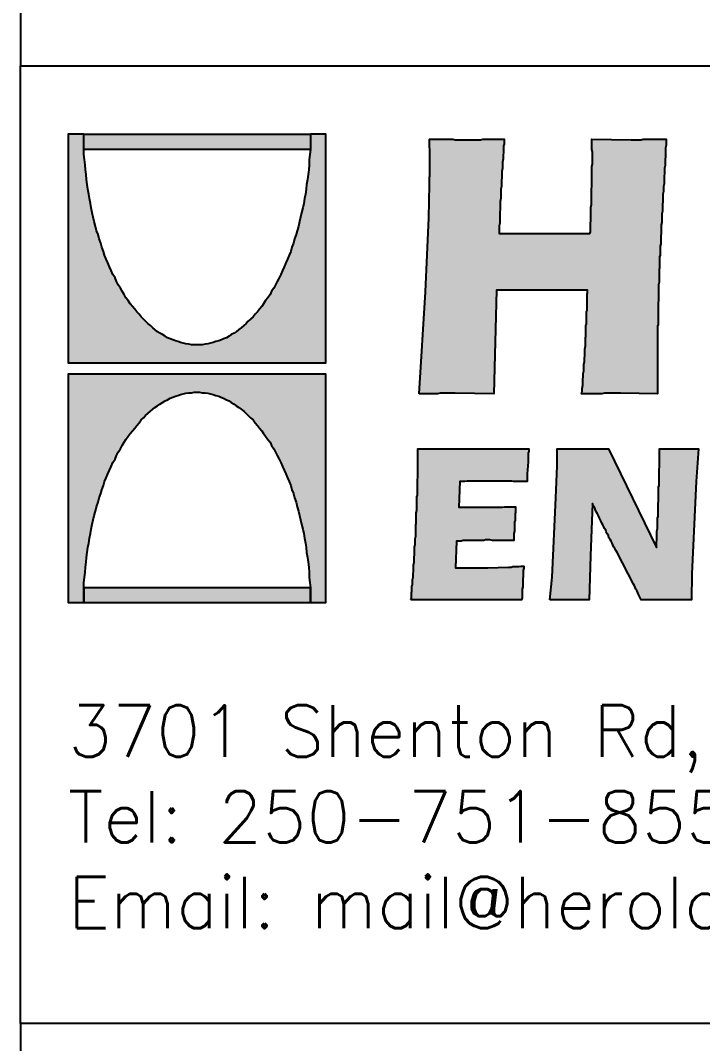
# Model space of a CAD drawing. Extents: x 0 to 22.8, y 0 to 17.
# Drawn here: x 19.625 to 20.272, y 2.922 to 3.893 of the extents above; entities that cross this region are included whole.
import ezdxf

# ---------------------------------------------------------------- set-up
doc = ezdxf.new("R2010")
doc.units = 0
doc.header["$LTSCALE"] = 10
doc.header["$MEASUREMENT"] = 0
doc.layers.add('BDR-18', color=1, linetype='Continuous')
doc.layers.add('BDR-25', color=4, linetype='Continuous')
doc.styles.add('HEL-Logo2', font='romans.shx')

# ---------------------------------------------------------------- blocks, each defined once
blk = doc.blocks.new('hel_logo_md_borderless_NAN')
at = {"layer": 'BDR-18', "linetype": 'ByBlock'}
h = blk.add_hatch(color=256, dxfattribs=at)
h.dxf.hatch_style = 1
h.paths.add_polyline_path([(0.0963, 1.3503), (0.4399, 1.3503), (0.4399, 1.3271), (0.0963, 1.3271)], flags=17)
h.paths.add_polyline_path([(0.0963, 1.3271), (0.0963, 1.3503), (0.0722, 1.3503), (0.0722, 1.0033), (0.4631, 1.0033), (0.4631, 1.3503), (0.4407, 1.3503), (0.4399, 1.3503), (0.4399, 1.3271), (0.4391, 1.3197), (0.4382, 1.3122), (0.4382, 1.3039), (0.4374, 1.2965), (0.4366, 1.289), (0.4357, 1.2816), (0.4341, 1.2741), (0.4333, 1.2667), (0.4324, 1.2592), (0.4308, 1.2526), (0.43, 1.2451), (0.4283, 1.2385), (0.4266, 1.2311), (0.425, 1.2244), (0.4233, 1.2178), (0.4217, 1.2104), (0.42, 1.2037), (0.4184, 1.1979), (0.4159, 1.1913), (0.4142, 1.1847), (0.4117, 1.1789), (0.4101, 1.1723), (0.4076, 1.1665), (0.4051, 1.1607), (0.4026, 1.1549), (0.4001, 1.1491), (0.3977, 1.1433), (0.3952, 1.1375), (0.3927, 1.1325), (0.3894, 1.1267), (0.3869, 1.1218), (0.3844, 1.1168), (0.3811, 1.1118), (0.3786, 1.1069), (0.3753, 1.1019), (0.372, 1.0977), (0.3687, 1.0928), (0.3662, 1.0886), (0.3629, 1.0845), (0.3596, 1.0804), (0.3563, 1.077), (0.3529, 1.0729), (0.3488, 1.0696), (0.3455, 1.0663), (0.3422, 1.063), (0.3389, 1.0597), (0.3347, 1.0563), (0.3314, 1.0539), (0.3273, 1.0505), (0.324, 1.0481), (0.3198, 1.0464), (0.3165, 1.0439), (0.3124, 1.0414), (0.3082, 1.0398), (0.3049, 1.0381), (0.3008, 1.0365), (0.2966, 1.0356), (0.2925, 1.034), (0.2884, 1.0332), (0.2842, 1.0323), (0.2801, 1.0315), (0.2759, 1.0307), (0.2718, 1.0307), (0.2677, 1.0307), (0.2635, 1.0307), (0.2594, 1.0307), (0.2552, 1.0315), (0.2511, 1.0323), (0.247, 1.0332), (0.2428, 1.034), (0.2387, 1.0356), (0.2354, 1.0365), (0.2312, 1.0381), (0.2271, 1.0398), (0.2229, 1.0414), (0.2196, 1.0439), (0.2155, 1.0464), (0.2114, 1.0481), (0.208, 1.0505), (0.2039, 1.0539), (0.2006, 1.0563), (0.1973, 1.0597), (0.1931, 1.063), (0.1898, 1.0663), (0.1865, 1.0696), (0.1832, 1.0729), (0.1799, 1.077), (0.1766, 1.0804), (0.1733, 1.0845), (0.17, 1.0886), (0.1666, 1.0928), (0.1633, 1.0977), (0.16, 1.1019), (0.1575, 1.1069), (0.1542, 1.1118), (0.1517, 1.1168), (0.1484, 1.1218), (0.1459, 1.1267), (0.1435, 1.1325), (0.1401, 1.1375), (0.1377, 1.1433), (0.1352, 1.1491), (0.1327, 1.1549), (0.1302, 1.1607), (0.1277, 1.1665), (0.1261, 1.1723), (0.1236, 1.1789), (0.1219, 1.1847), (0.1194, 1.1913), (0.1178, 1.1979), (0.1153, 1.2037), (0.1136, 1.2104), (0.112, 1.2178), (0.1103, 1.2244), (0.1087, 1.2311), (0.107, 1.2385), (0.1062, 1.2451), (0.1045, 1.2526), (0.1037, 1.2592), (0.1021, 1.2667), (0.1012, 1.2741), (0.1004, 1.2816), (0.0996, 1.289), (0.0987, 1.2965), (0.0979, 1.3039), (0.0971, 1.3122), (0.0963, 1.3197)])
h = blk.add_hatch(color=256, dxfattribs=at)
h.dxf.hatch_style = 1
h.paths.add_polyline_path([(0.6047, 0.9561), (0.6146, 1.111), (0.6196, 1.2236), (0.6204, 1.2741), (0.6204, 1.2766), (0.6204, 1.2791), (0.6204, 1.2816), (0.6204, 1.2849), (0.6212, 1.2874), (0.6212, 1.2898), (0.6212, 1.2923), (0.6212, 1.2948), (0.6212, 1.2981), (0.6212, 1.3006), (0.6212, 1.3031), (0.6212, 1.3056), (0.6212, 1.3081), (0.6212, 1.3105), (0.6212, 1.313), (0.6212, 1.3155), (0.6204, 1.3428), (0.6229, 1.3428), (0.6254, 1.3428), (0.6303, 1.3428), (0.6353, 1.3428), (0.6394, 1.3428), (0.6436, 1.3428), (0.6477, 1.3428), (0.6519, 1.3428), (0.656, 1.3428), (0.6593, 1.342), (0.6626, 1.342), (0.6659, 1.342), (0.6693, 1.342), (0.6726, 1.342), (0.675, 1.342), (0.6775, 1.342), (0.68, 1.342), (0.685, 1.342), (0.6866, 1.342), (0.69, 1.342), (0.6924, 1.342), (0.6949, 1.342), (0.6982, 1.342), (0.7015, 1.3428), (0.7049, 1.3428), (0.709, 1.3428), (0.7123, 1.3428), (0.7164, 1.3428), (0.7206, 1.3428), (0.7247, 1.3428), (0.7297, 1.3428), (0.7338, 1.3428), (0.7338, 1.3404), (0.7338, 1.3379), (0.7338, 1.3354), (0.733, 1.3329), (0.733, 1.3304), (0.733, 1.3279), (0.733, 1.3254), (0.733, 1.323), (0.7322, 1.318), (0.7322, 1.313), (0.7314, 1.3081), (0.7314, 1.3031), (0.7314, 1.299), (0.7305, 1.294), (0.7305, 1.289), (0.7305, 1.2849), (0.7297, 1.2799), (0.7297, 1.2749), (0.7297, 1.2708), (0.7289, 1.2667), (0.7289, 1.2617), (0.7289, 1.2576), (0.7289, 1.2534), (0.728, 1.2484), (0.728, 1.2443), (0.728, 1.2402), (0.728, 1.236), (0.7272, 1.2319), (0.7272, 1.2277), (0.7272, 1.2236), (0.7272, 1.2195), (0.7272, 1.2153), (0.7264, 1.2112), (0.7264, 1.207), (0.7264, 1.2029), (0.7264, 1.1996), (0.8638, 1.1996), (0.8647, 1.2021), (0.8647, 1.2054), (0.8647, 1.2087), (0.8647, 1.212), (0.8647, 1.2153), (0.8655, 1.2186), (0.8655, 1.2228), (0.8655, 1.2269), (0.8655, 1.2302), (0.8655, 1.2344), (0.8655, 1.2393), (0.8663, 1.2435), (0.8663, 1.2476), (0.8663, 1.2526), (0.8663, 1.2576), (0.8663, 1.26), (0.8663, 1.2617), (0.8663, 1.2642), (0.8663, 1.2667), (0.8671, 1.2716), (0.8671, 1.2758), (0.8671, 1.2799), (0.8671, 1.284), (0.8671, 1.2882), (0.8671, 1.2923), (0.8671, 1.2956), (0.8671, 1.299), (0.8671, 1.3014), (0.868, 1.3047), (0.868, 1.3072), (0.868, 1.3097), (0.868, 1.3122), (0.868, 1.3163), (0.868, 1.318), (0.868, 1.3205), (0.868, 1.3238), (0.8671, 1.3271), (0.8671, 1.3304), (0.8671, 1.3337), (0.8671, 1.3387), (0.8671, 1.3428), (0.9268, 1.342), (0.9301, 1.342), (0.9317, 1.342), (0.9342, 1.342), (0.9359, 1.342), (0.9392, 1.342), (0.9417, 1.342), (0.945, 1.3428), (0.9483, 1.3428), (0.9524, 1.3428), (0.9566, 1.3428), (0.9607, 1.3428), (0.9649, 1.3428), (0.9673, 1.3428), (0.9698, 1.3428), (0.9723, 1.3428), (0.9748, 1.3428), (0.9773, 1.3428), (0.9798, 1.3428), (0.9798, 1.3387), (0.9798, 1.3337), (0.9789, 1.3296), (0.9789, 1.3246), (0.9789, 1.3205), (0.9789, 1.3163), (0.9781, 1.3122), (0.9781, 1.3072), (0.9781, 1.3031), (0.9773, 1.299), (0.9773, 1.2948), (0.9773, 1.2907), (0.9764, 1.2865), (0.9764, 1.2824), (0.9764, 1.2791), (0.9764, 1.2749), (0.9756, 1.2708), (0.9756, 1.2667), (0.9756, 1.2633), (0.9748, 1.2592), (0.9748, 1.2551), (0.9748, 1.2518), (0.9748, 1.2476), (0.974, 1.2443), (0.974, 1.2402), (0.974, 1.2369), (0.974, 1.2335), (0.9731, 1.2294), (0.9731, 1.2261), (0.9731, 1.2228), (0.9731, 1.2195), (0.9731, 1.2162), (0.9723, 1.2128), (0.9723, 1.2095), (0.9723, 1.2062), (0.9723, 1.2029), (0.9723, 1.1996), (0.9715, 1.1963), (0.9715, 1.193), (0.9715, 1.1897), (0.9715, 1.1872), (0.9715, 1.1839), (0.9707, 1.1805), (0.9707, 1.1781), (0.9707, 1.1747), (0.9707, 1.1723), (0.9707, 1.169), (0.9707, 1.1665), (0.9698, 1.164), (0.9698, 1.1607), (0.9698, 1.1582), (0.9698, 1.1557), (0.9698, 1.1532), (0.9698, 1.1499), (0.9698, 1.1474), (0.969, 1.1449), (0.969, 1.1425), (0.969, 1.14), (0.969, 1.1358), (0.969, 1.1309), (0.969, 1.1259), (0.9682, 1.1218), (0.9682, 1.1176), (0.9682, 1.1126), (0.9682, 1.1085), (0.9682, 1.1035), (0.9682, 1.0986), (0.9673, 1.0936), (0.9673, 1.0895), (0.9673, 1.0845), (0.9673, 1.082), (0.9673, 1.0795), (0.9673, 1.077), (0.9673, 1.0746), (0.9673, 1.0721), (0.9673, 1.0688), (0.9673, 1.0663), (0.9673, 1.0638), (0.9673, 1.0613), (0.9665, 1.0588), (0.9665, 1.0563), (0.9665, 1.0539), (0.9665, 1.0505), (0.9665, 1.0481), (0.9665, 1.0456), (0.9665, 1.0431), (0.9665, 1.0406), (0.9665, 1.0373), (0.9665, 1.0348), (0.9665, 1.0323), (0.9665, 1.029), (0.9665, 1.0265), (0.9665, 1.024), (0.9665, 1.0207), (0.9665, 1.0183), (0.9665, 1.0158), (0.9665, 1.0125), (0.9665, 1.01), (0.9665, 1.0067), (0.9665, 1.0042), (0.9665, 1.0009), (0.9665, 0.9984), (0.9665, 0.9951), (0.9665, 0.9926), (0.9665, 0.9893), (0.9665, 0.9868), (0.9665, 0.9835), (0.9665, 0.9802), (0.9665, 0.9777), (0.9665, 0.9744), (0.9665, 0.9719), (0.9665, 0.9686), (0.9665, 0.9653), (0.9665, 0.9619), (0.9665, 0.9595), (0.9665, 0.9561), (0.911, 0.957), (0.9069, 0.957), (0.9052, 0.957), (0.9028, 0.957), (0.8994, 0.957), (0.897, 0.957), (0.8936, 0.957), (0.8895, 0.957), (0.8862, 0.957), (0.8821, 0.9561), (0.8779, 0.9561), (0.8729, 0.9561), (0.8705, 0.9561), (0.868, 0.9561), (0.8655, 0.9561), (0.863, 0.9561), (0.8597, 0.9561), (0.8572, 0.9561), (0.8547, 0.9561), (0.8514, 0.9561), (0.8522, 0.9603), (0.8522, 0.9644), (0.8531, 0.9694), (0.8531, 0.9735), (0.8531, 0.9777), (0.8539, 0.9826), (0.8539, 0.9868), (0.8547, 0.9909), (0.8547, 0.9959), (0.8547, 1.0009), (0.8556, 1.005), (0.8556, 1.01), (0.8564, 1.0149), (0.8564, 1.0191), (0.8564, 1.024), (0.8572, 1.029), (0.8572, 1.0315), (0.8572, 1.034), (0.8572, 1.0365), (0.8572, 1.039), (0.8572, 1.0414), (0.858, 1.0439), (0.858, 1.0464), (0.858, 1.0489), (0.858, 1.0514), (0.858, 1.0539), (0.858, 1.0572), (0.858, 1.0597), (0.8589, 1.0621), (0.8589, 1.0646), (0.8589, 1.0671), (0.8589, 1.0696), (0.8589, 1.0721), (0.8589, 1.0754), (0.8589, 1.0779), (0.8589, 1.0804), (0.8597, 1.0828), (0.8597, 1.0853), (0.8597, 1.0886), (0.8597, 1.0911), (0.8597, 1.0936), (0.8597, 1.0969), (0.8597, 1.0994), (0.8597, 1.1019), (0.8597, 1.1052), (0.8597, 1.1077), (0.8605, 1.1102), (0.8605, 1.1135), (0.7222, 1.1135), (0.7181, 0.9561), (0.6593, 0.957), (0.656, 0.957), (0.6535, 0.957), (0.6519, 0.957), (0.6494, 0.957), (0.6461, 0.957), (0.6436, 0.957), (0.6403, 0.957), (0.637, 0.957), (0.6328, 0.9561), (0.6287, 0.9561), (0.6245, 0.9561), (0.6204, 0.9561), (0.6179, 0.9561), (0.6154, 0.9561), (0.6129, 0.9561), (0.6105, 0.9561), (0.608, 0.9561)])
h = blk.add_hatch(color=256, dxfattribs=at)
h.dxf.hatch_style = 1
h.paths.add_polyline_path([(0.4399, 0.6614), (0.4399, 0.639), (0.4407, 0.639), (0.4631, 0.639), (0.4631, 0.986), (0.0722, 0.986), (0.0722, 0.639), (0.0954, 0.639), (0.0963, 0.639), (0.0963, 0.6614), (0.0963, 0.6697), (0.0971, 0.6771), (0.0979, 0.6846), (0.0987, 0.6928), (0.0996, 0.7003), (0.1004, 0.7077), (0.1012, 0.7152), (0.1021, 0.7226), (0.1037, 0.7293), (0.1045, 0.7367), (0.1062, 0.7442), (0.107, 0.7508), (0.1087, 0.7583), (0.1103, 0.7649), (0.112, 0.7715), (0.1136, 0.7781), (0.1153, 0.7847), (0.1178, 0.7914), (0.1194, 0.798), (0.1219, 0.8046), (0.1236, 0.8104), (0.1261, 0.817), (0.1277, 0.8228), (0.1302, 0.8286), (0.1327, 0.8344), (0.1352, 0.8402), (0.1377, 0.846), (0.1401, 0.8518), (0.1435, 0.8568), (0.1459, 0.8626), (0.1484, 0.8676), (0.1517, 0.8725), (0.1542, 0.8775), (0.1575, 0.8825), (0.16, 0.8866), (0.1633, 0.8916), (0.1666, 0.8957), (0.17, 0.8998), (0.1733, 0.904), (0.1766, 0.9081), (0.1799, 0.9123), (0.1832, 0.9164), (0.1865, 0.9197), (0.1898, 0.923), (0.1931, 0.9263), (0.1973, 0.9297), (0.2006, 0.933), (0.2039, 0.9354), (0.208, 0.9379), (0.2114, 0.9404), (0.2155, 0.9429), (0.2196, 0.9454), (0.2229, 0.947), (0.2271, 0.9495), (0.2312, 0.9512), (0.2354, 0.9528), (0.2387, 0.9537), (0.2428, 0.9553), (0.247, 0.9561), (0.2511, 0.957), (0.2552, 0.9578), (0.2594, 0.9578), (0.2635, 0.9586), (0.2677, 0.9586), (0.2718, 0.9586), (0.2759, 0.9578), (0.2801, 0.9578), (0.2842, 0.957), (0.2884, 0.9561), (0.2925, 0.9553), (0.2966, 0.9537), (0.3008, 0.9528), (0.3041, 0.9512), (0.3082, 0.9495), (0.3124, 0.947), (0.3165, 0.9454), (0.3198, 0.9429), (0.324, 0.9404), (0.3273, 0.9379), (0.3314, 0.9354), (0.3347, 0.933), (0.3389, 0.9297), (0.3422, 0.9263), (0.3455, 0.923), (0.3488, 0.9197), (0.3529, 0.9164), (0.3563, 0.9123), (0.3596, 0.9081), (0.3629, 0.904), (0.3662, 0.8998), (0.3687, 0.8957), (0.372, 0.8916), (0.3753, 0.8866), (0.3786, 0.8825), (0.3811, 0.8775), (0.3844, 0.8725), (0.3869, 0.8676), (0.3894, 0.8626), (0.3927, 0.8568), (0.3952, 0.8518), (0.3977, 0.846), (0.4001, 0.8402), (0.4026, 0.8344), (0.4051, 0.8286), (0.4076, 0.8228), (0.4101, 0.817), (0.4117, 0.8104), (0.4142, 0.8046), (0.4159, 0.798), (0.4184, 0.7914), (0.42, 0.7847), (0.4217, 0.7781), (0.4233, 0.7715), (0.425, 0.7649), (0.4266, 0.7583), (0.4283, 0.7508), (0.43, 0.7442), (0.4308, 0.7367), (0.4324, 0.7293), (0.4333, 0.7226), (0.4341, 0.7152), (0.4357, 0.7077), (0.4366, 0.7003), (0.4374, 0.6928), (0.4382, 0.6846), (0.4382, 0.6771), (0.4391, 0.6697)])
h.paths.add_polyline_path([(0.0963, 0.639), (0.4399, 0.639), (0.4399, 0.6614), (0.0963, 0.6614)], flags=17)
h = blk.add_hatch(color=256, dxfattribs=at)
h.dxf.hatch_style = 1
h.paths.add_polyline_path([(0.5922, 0.6432), (0.5931, 0.6456), (0.5931, 0.6481), (0.5931, 0.6506), (0.5931, 0.6539), (0.5939, 0.6564), (0.5939, 0.6589), (0.5939, 0.6614), (0.5939, 0.6639), (0.5947, 0.6663), (0.5947, 0.6688), (0.5947, 0.6738), (0.5956, 0.6779), (0.5956, 0.6829), (0.5964, 0.687), (0.5964, 0.692), (0.5964, 0.6961), (0.5972, 0.7003), (0.5972, 0.7044), (0.5972, 0.7077), (0.598, 0.7119), (0.598, 0.716), (0.598, 0.7193), (0.598, 0.7235), (0.5989, 0.7276), (0.5989, 0.7318), (0.5989, 0.7359), (0.5997, 0.74), (0.5997, 0.745), (0.5997, 0.75), (0.5997, 0.7525), (0.5997, 0.7549), (0.5997, 0.7574), (0.6005, 0.7599), (0.6005, 0.7624), (0.6005, 0.7649), (0.6005, 0.7674), (0.6005, 0.7707), (0.6005, 0.7732), (0.6005, 0.7756), (0.6014, 0.779), (0.6014, 0.7814), (0.6014, 0.7847), (0.6014, 0.7872), (0.6014, 0.7905), (0.6014, 0.7939), (0.6014, 0.7963), (0.6014, 0.7997), (0.6022, 0.8021), (0.6022, 0.8054), (0.6022, 0.8079), (0.6022, 0.8104), (0.6022, 0.8129), (0.6022, 0.8154), (0.6022, 0.8187), (0.6022, 0.8204), (0.6022, 0.8253), (0.603, 0.8295), (0.603, 0.8336), (0.603, 0.8377), (0.603, 0.8419), (0.603, 0.8452), (0.603, 0.8477), (0.603, 0.851), (0.603, 0.8535), (0.603, 0.856), (0.603, 0.8576), (0.603, 0.8725), (0.608, 0.8725), (0.6121, 0.8725), (0.6171, 0.8725), (0.6221, 0.8725), (0.6245, 0.8725), (0.627, 0.8725), (0.6295, 0.8725), (0.632, 0.8725), (0.6345, 0.8725), (0.637, 0.8725), (0.6394, 0.8725), (0.6419, 0.8725), (0.6452, 0.8725), (0.6477, 0.8725), (0.6502, 0.8725), (0.6535, 0.8725), (0.656, 0.8725), (0.6593, 0.8725), (0.6618, 0.8725), (0.6651, 0.8725), (0.6676, 0.8725), (0.6709, 0.8725), (0.6734, 0.8725), (0.6767, 0.8725), (0.68, 0.8725), (0.6825, 0.8725), (0.6858, 0.8725), (0.6891, 0.8725), (0.6916, 0.8725), (0.6949, 0.8725), (0.6974, 0.8725), (0.7007, 0.8725), (0.7032, 0.8725), (0.7057, 0.8725), (0.709, 0.8725), (0.7115, 0.8725), (0.714, 0.8725), (0.7173, 0.8725), (0.7198, 0.8725), (0.7222, 0.8725), (0.7247, 0.8725), (0.7272, 0.8725), (0.7305, 0.8725), (0.733, 0.8725), (0.7355, 0.8725), (0.738, 0.8725), (0.7405, 0.8725), (0.7429, 0.8725), (0.7454, 0.8725), (0.7479, 0.8725), (0.7529, 0.8725), (0.757, 0.8725), (0.762, 0.8725), (0.767, 0.8725), (0.7711, 0.8725), (0.7711, 0.8676), (0.7703, 0.8659), (0.7703, 0.8626), (0.7703, 0.8609), (0.7703, 0.8584), (0.7703, 0.856), (0.7703, 0.8526), (0.7686, 0.8344), (0.7686, 0.8311), (0.7686, 0.8286), (0.7686, 0.8253), (0.7686, 0.8228), (0.7653, 0.8228), (0.762, 0.8228), (0.7578, 0.8228), (0.7545, 0.8228), (0.7512, 0.8228), (0.7479, 0.8228), (0.7454, 0.8237), (0.7421, 0.8237), (0.7388, 0.8237), (0.7363, 0.8237), (0.733, 0.8237), (0.7305, 0.8237), (0.728, 0.8237), (0.7247, 0.8237), (0.7222, 0.8237), (0.7198, 0.8237), (0.7173, 0.8237), (0.7148, 0.8237), (0.7123, 0.8237), (0.7098, 0.8237), (0.7057, 0.8237), (0.7015, 0.8237), (0.6982, 0.8237), (0.6957, 0.8237), (0.6924, 0.8237), (0.6908, 0.8237), (0.6883, 0.8237), (0.6866, 0.8237), (0.6842, 0.8237), (0.6808, 0.8237), (0.6775, 0.8237), (0.6742, 0.8228), (0.6709, 0.8228), (0.6668, 0.8228), (0.6651, 0.7839), (0.6701, 0.7839), (0.6742, 0.7839), (0.6767, 0.7839), (0.6792, 0.7839), (0.6817, 0.7839), (0.6842, 0.7839), (0.6866, 0.7839), (0.69, 0.7839), (0.6924, 0.7839), (0.6949, 0.7839), (0.6982, 0.7839), (0.7007, 0.7839), (0.704, 0.7839), (0.7065, 0.7839), (0.709, 0.7839), (0.7123, 0.7839), (0.7148, 0.7839), (0.7164, 0.7839), (0.7189, 0.7839), (0.7222, 0.7839), (0.7247, 0.7839), (0.728, 0.7839), (0.7314, 0.7839), (0.7347, 0.7847), (0.7388, 0.7847), (0.7429, 0.7847), (0.7471, 0.7847), (0.7512, 0.7847), (0.7512, 0.7823), (0.7512, 0.779), (0.7512, 0.7765), (0.7504, 0.774), (0.7504, 0.7707), (0.7504, 0.7674), (0.7504, 0.764), (0.7496, 0.7616), (0.7496, 0.7583), (0.7496, 0.7549), (0.7496, 0.7516), (0.7496, 0.7475), (0.7487, 0.7442), (0.7487, 0.7409), (0.7487, 0.7375), (0.7487, 0.7334), (0.7454, 0.7334), (0.7421, 0.7334), (0.7396, 0.7334), (0.7363, 0.7334), (0.7338, 0.7334), (0.7305, 0.7334), (0.728, 0.7334), (0.7256, 0.7334), (0.7231, 0.7334), (0.7206, 0.7334), (0.7164, 0.7334), (0.7123, 0.7342), (0.7082, 0.7342), (0.7057, 0.7342), (0.7032, 0.7334), (0.7007, 0.7334), (0.6982, 0.7334), (0.6949, 0.7334), (0.6924, 0.7334), (0.6891, 0.7334), (0.6866, 0.7334), (0.6833, 0.7334), (0.6808, 0.7334), (0.6775, 0.7334), (0.675, 0.7334), (0.6717, 0.7334), (0.6684, 0.7326), (0.6651, 0.7326), (0.6618, 0.7326), (0.6601, 0.692), (0.6775, 0.692), (0.68, 0.692), (0.6825, 0.692), (0.6858, 0.692), (0.6891, 0.692), (0.6933, 0.692), (0.6957, 0.692), (0.6982, 0.692), (0.7007, 0.692), (0.7032, 0.692), (0.7065, 0.692), (0.709, 0.692), (0.7405, 0.6928), (0.7421, 0.6928), (0.7446, 0.6928), (0.7471, 0.6937), (0.7496, 0.6937), (0.7529, 0.6937), (0.7562, 0.6937), (0.7595, 0.6945), (0.7636, 0.6945), (0.7636, 0.6912), (0.7628, 0.6879), (0.7628, 0.6854), (0.7628, 0.6821), (0.7628, 0.6788), (0.762, 0.6754), (0.762, 0.6721), (0.762, 0.6688), (0.762, 0.6655), (0.762, 0.663), (0.7612, 0.6597), (0.7612, 0.6564), (0.7612, 0.6531), (0.7612, 0.6498), (0.7612, 0.6465), (0.7603, 0.6432), (0.7562, 0.6432), (0.7512, 0.6432), (0.7463, 0.6432), (0.7421, 0.6432), (0.7371, 0.6432), (0.7322, 0.6432), (0.7297, 0.6432), (0.7272, 0.6432), (0.7247, 0.6432), (0.7222, 0.6432), (0.7198, 0.6432), (0.7173, 0.6432), (0.7148, 0.6432), (0.7123, 0.6432), (0.709, 0.6432), (0.7065, 0.6432), (0.704, 0.6432), (0.7015, 0.6432), (0.6991, 0.6432), (0.6966, 0.6432), (0.6933, 0.6432), (0.6908, 0.6432), (0.6883, 0.6432), (0.6858, 0.6432), (0.6825, 0.6432), (0.68, 0.6432), (0.6138, 0.6432)])
h = blk.add_hatch(color=256, dxfattribs=at)
h.dxf.hatch_style = 1
h.paths.add_polyline_path([(0.8034, 0.6432), (0.8067, 0.6779), (0.8125, 0.798), (0.8142, 0.8468), (0.8142, 0.8725), (0.8175, 0.8725), (0.82, 0.8725), (0.8224, 0.8725), (0.8257, 0.8725), (0.8282, 0.8725), (0.8307, 0.8725), (0.834, 0.8725), (0.8365, 0.8725), (0.839, 0.8725), (0.8415, 0.8725), (0.844, 0.8725), (0.8464, 0.8725), (0.8506, 0.8725), (0.8556, 0.8725), (0.8589, 0.8725), (0.863, 0.8725), (0.8663, 0.8725), (0.8713, 0.8725), (0.8729, 0.8725), (0.8754, 0.8725), (0.8779, 0.8725), (0.8804, 0.8725), (0.8829, 0.8725), (0.8862, 0.8725), (0.8887, 0.8725), (0.892, 0.8725), (0.9557, 0.7417), (0.9649, 0.7226), (0.9649, 0.7268), (0.9649, 0.7301), (0.9657, 0.7342), (0.9657, 0.7384), (0.9657, 0.7425), (0.9657, 0.7475), (0.9665, 0.7516), (0.9665, 0.7541), (0.9665, 0.7566), (0.9665, 0.7591), (0.9665, 0.7616), (0.9665, 0.7649), (0.9665, 0.7674), (0.9673, 0.7698), (0.9673, 0.7723), (0.9673, 0.7756), (0.9673, 0.7781), (0.9673, 0.7806), (0.9673, 0.7839), (0.9673, 0.7864), (0.9673, 0.7897), (0.9682, 0.793), (0.9682, 0.7955), (0.9682, 0.7988), (0.9682, 0.8021), (0.9682, 0.8054), (0.9682, 0.8088), (0.9682, 0.8112), (0.9682, 0.8146), (0.969, 0.817), (0.969, 0.8204), (0.969, 0.8228), (0.969, 0.8261), (0.969, 0.8286), (0.969, 0.8311), (0.969, 0.8336), (0.969, 0.8361), (0.969, 0.8386), (0.969, 0.8411), (0.9698, 0.8452), (0.9698, 0.8493), (0.9698, 0.8535), (0.9698, 0.8576), (0.9698, 0.8609), (0.9698, 0.8642), (0.9698, 0.8676), (0.9698, 0.87), (0.9698, 0.8725), (0.9748, 0.8725), (0.9789, 0.8725), (0.9831, 0.8725), (0.9864, 0.8725), (0.9905, 0.8725), (0.9938, 0.8725), (0.9963, 0.8725), (0.9996, 0.8725), (1.0013, 0.8725), (1.0029, 0.8725), (1.0063, 0.8725), (1.0096, 0.8725), (1.0137, 0.8725), (1.0154, 0.8725), (1.0179, 0.8725), (1.0203, 0.8725), (1.0228, 0.8725), (1.0261, 0.8725), (1.0286, 0.8725), (1.0253, 0.8228), (1.0187, 0.6829), (1.0179, 0.6432), (1.0129, 0.6432), (1.0079, 0.6432), (1.0038, 0.6432), (0.9988, 0.6432), (0.9947, 0.6432), (0.9897, 0.6432), (0.9856, 0.6432), (0.9814, 0.6432), (0.9773, 0.6432), (0.9731, 0.6432), (0.969, 0.6432), (0.9665, 0.6432), (0.964, 0.6432), (0.9615, 0.6432), (0.9591, 0.6432), (0.9566, 0.6432), (0.9541, 0.6432), (0.9508, 0.6432), (0.9483, 0.6432), (0.945, 0.6432), (0.9417, 0.6432), (0.94, 0.6465), (0.9384, 0.6506), (0.9367, 0.6539), (0.935, 0.6572), (0.9334, 0.6597), (0.9326, 0.6622), (0.9317, 0.6647), (0.9301, 0.6672), (0.9052, 0.7152), (0.9036, 0.7177), (0.9019, 0.721), (0.9003, 0.7235), (0.8986, 0.7268), (0.8978, 0.7293), (0.8961, 0.7326), (0.8945, 0.7351), (0.8928, 0.7375), (0.892, 0.7409), (0.8903, 0.7433), (0.8887, 0.7467), (0.8879, 0.7491), (0.8862, 0.7516), (0.8845, 0.7549), (0.8837, 0.7574), (0.8821, 0.7599), (0.8804, 0.7632), (0.8787, 0.7674), (0.8771, 0.7707), (0.8754, 0.774), (0.8729, 0.7781), (0.8713, 0.7823), (0.8696, 0.7856), (0.868, 0.7897), (0.8647, 0.7102), (0.863, 0.6432), (0.8589, 0.6432), (0.8547, 0.6432), (0.8506, 0.6432), (0.8464, 0.6432), (0.8431, 0.6432), (0.8398, 0.6432), (0.8373, 0.6432), (0.8349, 0.6432), (0.8324, 0.6432), (0.8299, 0.6432), (0.8266, 0.6432), (0.8224, 0.6432), (0.8191, 0.6432), (0.8166, 0.6432), (0.8142, 0.6432), (0.8117, 0.6432), (0.8092, 0.6432), (0.8067, 0.6432)])
for points in [[(0.0963, 1.3271), (0.0963, 1.3503), (0.0963, 1.3503), (0.0722, 1.3503), (0.0722, 1.0033), (0.4631, 1.0033), (0.4631, 1.3503), (0.4407, 1.3503), (0.4399, 1.3503), (0.4399, 1.3271), (0.4391, 1.3197), (0.4382, 1.3122), (0.4382, 1.3039), (0.4374, 1.2965), (0.4366, 1.289), (0.4357, 1.2816), (0.4341, 1.2741), (0.4333, 1.2667), (0.4324, 1.2592), (0.4308, 1.2526), (0.43, 1.2451), (0.4283, 1.2385), (0.4266, 1.2311), (0.425, 1.2244), (0.4233, 1.2178), (0.4217, 1.2104), (0.42, 1.2037), (0.4184, 1.1979), (0.4159, 1.1913), (0.4142, 1.1847), (0.4117, 1.1789), (0.4101, 1.1723), (0.4076, 1.1665), (0.4051, 1.1607), (0.4026, 1.1549), (0.4001, 1.1491), (0.3977, 1.1433), (0.3952, 1.1375), (0.3927, 1.1325), (0.3894, 1.1267), (0.3869, 1.1218), (0.3844, 1.1168), (0.3811, 1.1118), (0.3786, 1.1069), (0.3753, 1.1019), (0.372, 1.0977), (0.3687, 1.0928), (0.3662, 1.0886), (0.3629, 1.0845), (0.3596, 1.0804), (0.3563, 1.077), (0.3529, 1.0729), (0.3488, 1.0696), (0.3455, 1.0663), (0.3422, 1.063), (0.3389, 1.0597), (0.3347, 1.0563), (0.3314, 1.0539), (0.3273, 1.0505), (0.324, 1.0481), (0.3198, 1.0464), (0.3165, 1.0439), (0.3124, 1.0414), (0.3082, 1.0398), (0.3049, 1.0381), (0.3008, 1.0365), (0.2966, 1.0356), (0.2925, 1.034), (0.2884, 1.0332), (0.2842, 1.0323), (0.2801, 1.0315), (0.2759, 1.0307), (0.2718, 1.0307), (0.2677, 1.0307), (0.2635, 1.0307), (0.2594, 1.0307), (0.2552, 1.0315), (0.2511, 1.0323), (0.247, 1.0332), (0.2428, 1.034), (0.2387, 1.0356), (0.2354, 1.0365), (0.2312, 1.0381), (0.2271, 1.0398), (0.2229, 1.0414), (0.2196, 1.0439), (0.2155, 1.0464), (0.2114, 1.0481), (0.208, 1.0505), (0.2039, 1.0539), (0.2006, 1.0563), (0.1973, 1.0597), (0.1931, 1.063), (0.1898, 1.0663), (0.1865, 1.0696), (0.1832, 1.0729), (0.1799, 1.077), (0.1766, 1.0804), (0.1733, 1.0845), (0.17, 1.0886), (0.1666, 1.0928), (0.1633, 1.0977), (0.16, 1.1019), (0.1575, 1.1069), (0.1542, 1.1118), (0.1517, 1.1168), (0.1484, 1.1218), (0.1459, 1.1267), (0.1435, 1.1325), (0.1401, 1.1375), (0.1377, 1.1433), (0.1352, 1.1491), (0.1327, 1.1549), (0.1302, 1.1607), (0.1277, 1.1665), (0.1261, 1.1723), (0.1236, 1.1789), (0.1219, 1.1847), (0.1194, 1.1913), (0.1178, 1.1979), (0.1153, 1.2037), (0.1136, 1.2104), (0.112, 1.2178), (0.1103, 1.2244), (0.1087, 1.2311), (0.107, 1.2385), (0.1062, 1.2451), (0.1045, 1.2526), (0.1037, 1.2592), (0.1021, 1.2667), (0.1012, 1.2741), (0.1004, 1.2816), (0.0996, 1.289), (0.0987, 1.2965), (0.0979, 1.3039), (0.0971, 1.3122), (0.0963, 1.3197)], [(0.0963, 1.3503), (0.4399, 1.3503), (0.4399, 1.3271), (0.0963, 1.3271)], [(0.6047, 0.9561), (0.6146, 1.111), (0.6196, 1.2236), (0.6204, 1.2741), (0.6204, 1.2766), (0.6204, 1.2791), (0.6204, 1.2816), (0.6204, 1.2849), (0.6212, 1.2874), (0.6212, 1.2898), (0.6212, 1.2923), (0.6212, 1.2948), (0.6212, 1.2981), (0.6212, 1.3006), (0.6212, 1.3031), (0.6212, 1.3056), (0.6212, 1.3081), (0.6212, 1.3105), (0.6212, 1.313), (0.6212, 1.3155), (0.6204, 1.3428), (0.6229, 1.3428), (0.6254, 1.3428), (0.6303, 1.3428), (0.6353, 1.3428), (0.6394, 1.3428), (0.6436, 1.3428), (0.6477, 1.3428), (0.6519, 1.3428), (0.656, 1.3428), (0.6593, 1.342), (0.6626, 1.342), (0.6659, 1.342), (0.6693, 1.342), (0.6726, 1.342), (0.675, 1.342), (0.6775, 1.342), (0.68, 1.342), (0.685, 1.342), (0.6866, 1.342), (0.69, 1.342), (0.6924, 1.342), (0.6949, 1.342), (0.6982, 1.342), (0.7015, 1.3428), (0.7049, 1.3428), (0.709, 1.3428), (0.7123, 1.3428), (0.7164, 1.3428), (0.7206, 1.3428), (0.7247, 1.3428), (0.7297, 1.3428), (0.7338, 1.3428), (0.7338, 1.3404), (0.7338, 1.3379), (0.7338, 1.3354), (0.733, 1.3329), (0.733, 1.3304), (0.733, 1.3279), (0.733, 1.3254), (0.733, 1.323), (0.7322, 1.318), (0.7322, 1.313), (0.7314, 1.3081), (0.7314, 1.3031), (0.7314, 1.299), (0.7305, 1.294), (0.7305, 1.289), (0.7305, 1.2849), (0.7297, 1.2799), (0.7297, 1.2749), (0.7297, 1.2708), (0.7289, 1.2667), (0.7289, 1.2617), (0.7289, 1.2576), (0.7289, 1.2534), (0.728, 1.2484), (0.728, 1.2443), (0.728, 1.2402), (0.728, 1.236), (0.7272, 1.2319), (0.7272, 1.2277), (0.7272, 1.2236), (0.7272, 1.2195), (0.7272, 1.2153), (0.7264, 1.2112), (0.7264, 1.207), (0.7264, 1.2029), (0.7264, 1.1996), (0.8638, 1.1996), (0.8647, 1.2021), (0.8647, 1.2054), (0.8647, 1.2087), (0.8647, 1.212), (0.8647, 1.2153), (0.8655, 1.2186), (0.8655, 1.2228), (0.8655, 1.2269), (0.8655, 1.2302), (0.8655, 1.2344), (0.8655, 1.2393), (0.8663, 1.2435), (0.8663, 1.2476), (0.8663, 1.2526), (0.8663, 1.2576), (0.8663, 1.26), (0.8663, 1.2617), (0.8663, 1.2642), (0.8663, 1.2667), (0.8671, 1.2716), (0.8671, 1.2758), (0.8671, 1.2799), (0.8671, 1.284), (0.8671, 1.2882), (0.8671, 1.2923), (0.8671, 1.2956), (0.8671, 1.299), (0.8671, 1.3014), (0.868, 1.3047), (0.868, 1.3072), (0.868, 1.3097), (0.868, 1.3122), (0.868, 1.3163), (0.868, 1.318), (0.868, 1.3205), (0.868, 1.3238), (0.8671, 1.3271), (0.8671, 1.3304), (0.8671, 1.3337), (0.8671, 1.3387), (0.8671, 1.3428), (0.9268, 1.342), (0.9301, 1.342), (0.9317, 1.342), (0.9342, 1.342), (0.9359, 1.342), (0.9392, 1.342), (0.9417, 1.342), (0.945, 1.3428), (0.9483, 1.3428), (0.9524, 1.3428), (0.9566, 1.3428), (0.9607, 1.3428), (0.9649, 1.3428), (0.9673, 1.3428), (0.9698, 1.3428), (0.9723, 1.3428), (0.9748, 1.3428), (0.9773, 1.3428), (0.9798, 1.3428), (0.9798, 1.3387), (0.9798, 1.3337), (0.9789, 1.3296), (0.9789, 1.3246), (0.9789, 1.3205), (0.9789, 1.3163), (0.9781, 1.3122), (0.9781, 1.3072), (0.9781, 1.3031), (0.9773, 1.299), (0.9773, 1.2948), (0.9773, 1.2907), (0.9764, 1.2865), (0.9764, 1.2824), (0.9764, 1.2791), (0.9764, 1.2749), (0.9756, 1.2708), (0.9756, 1.2667), (0.9756, 1.2633), (0.9748, 1.2592), (0.9748, 1.2551), (0.9748, 1.2518), (0.9748, 1.2476), (0.974, 1.2443), (0.974, 1.2402), (0.974, 1.2369), (0.974, 1.2335), (0.9731, 1.2294), (0.9731, 1.2261), (0.9731, 1.2228), (0.9731, 1.2195), (0.9731, 1.2162), (0.9723, 1.2128), (0.9723, 1.2095), (0.9723, 1.2062), (0.9723, 1.2029), (0.9723, 1.1996), (0.9715, 1.1963), (0.9715, 1.193), (0.9715, 1.1897), (0.9715, 1.1872), (0.9715, 1.1839), (0.9707, 1.1805), (0.9707, 1.1781), (0.9707, 1.1747), (0.9707, 1.1723), (0.9707, 1.169), (0.9707, 1.1665), (0.9698, 1.164), (0.9698, 1.1607), (0.9698, 1.1582), (0.9698, 1.1557), (0.9698, 1.1532), (0.9698, 1.1499), (0.9698, 1.1474), (0.969, 1.1449), (0.969, 1.1425), (0.969, 1.14), (0.969, 1.1358), (0.969, 1.1309), (0.969, 1.1259), (0.9682, 1.1218), (0.9682, 1.1176), (0.9682, 1.1126), (0.9682, 1.1085), (0.9682, 1.1035), (0.9682, 1.0986), (0.9673, 1.0936), (0.9673, 1.0895), (0.9673, 1.0845), (0.9673, 1.082), (0.9673, 1.0795), (0.9673, 1.077), (0.9673, 1.0746), (0.9673, 1.0721), (0.9673, 1.0688), (0.9673, 1.0663), (0.9673, 1.0638), (0.9673, 1.0613), (0.9665, 1.0588), (0.9665, 1.0563), (0.9665, 1.0539), (0.9665, 1.0505), (0.9665, 1.0481), (0.9665, 1.0456), (0.9665, 1.0431), (0.9665, 1.0406), (0.9665, 1.0373), (0.9665, 1.0348), (0.9665, 1.0323), (0.9665, 1.029), (0.9665, 1.0265), (0.9665, 1.024), (0.9665, 1.0207), (0.9665, 1.0183), (0.9665, 1.0158), (0.9665, 1.0125), (0.9665, 1.01), (0.9665, 1.0067), (0.9665, 1.0042), (0.9665, 1.0009), (0.9665, 0.9984), (0.9665, 0.9951), (0.9665, 0.9926), (0.9665, 0.9893), (0.9665, 0.9868), (0.9665, 0.9835), (0.9665, 0.9802), (0.9665, 0.9777), (0.9665, 0.9744), (0.9665, 0.9719), (0.9665, 0.9686), (0.9665, 0.9653), (0.9665, 0.9619), (0.9665, 0.9595), (0.9665, 0.9561), (0.911, 0.957), (0.9069, 0.957), (0.9052, 0.957), (0.9028, 0.957), (0.8994, 0.957), (0.897, 0.957), (0.8936, 0.957), (0.8895, 0.957), (0.8862, 0.957), (0.8821, 0.9561), (0.8779, 0.9561), (0.8729, 0.9561), (0.8705, 0.9561), (0.868, 0.9561), (0.8655, 0.9561), (0.863, 0.9561), (0.8597, 0.9561), (0.8572, 0.9561), (0.8547, 0.9561), (0.8514, 0.9561), (0.8522, 0.9603), (0.8522, 0.9644), (0.8531, 0.9694), (0.8531, 0.9735), (0.8531, 0.9777), (0.8539, 0.9826), (0.8539, 0.9868), (0.8547, 0.9909), (0.8547, 0.9959), (0.8547, 1.0009), (0.8556, 1.005), (0.8556, 1.01), (0.8564, 1.0149), (0.8564, 1.0191), (0.8564, 1.024), (0.8572, 1.029), (0.8572, 1.0315), (0.8572, 1.034), (0.8572, 1.0365), (0.8572, 1.039), (0.8572, 1.0414), (0.858, 1.0439), (0.858, 1.0464), (0.858, 1.0489), (0.858, 1.0514), (0.858, 1.0539), (0.858, 1.0572), (0.858, 1.0597), (0.8589, 1.0621), (0.8589, 1.0646), (0.8589, 1.0671), (0.8589, 1.0696), (0.8589, 1.0721), (0.8589, 1.0754), (0.8589, 1.0779), (0.8589, 1.0804), (0.8597, 1.0828), (0.8597, 1.0853), (0.8597, 1.0886), (0.8597, 1.0911), (0.8597, 1.0936), (0.8597, 1.0969), (0.8597, 1.0994), (0.8597, 1.1019), (0.8597, 1.1052), (0.8597, 1.1077), (0.8605, 1.1102), (0.8605, 1.1135), (0.7222, 1.1135), (0.7181, 0.9561), (0.6593, 0.957), (0.656, 0.957), (0.6535, 0.957), (0.6519, 0.957), (0.6494, 0.957), (0.6461, 0.957), (0.6436, 0.957), (0.6403, 0.957), (0.637, 0.957), (0.6328, 0.9561), (0.6287, 0.9561), (0.6245, 0.9561), (0.6204, 0.9561), (0.6179, 0.9561), (0.6154, 0.9561), (0.6129, 0.9561), (0.6105, 0.9561), (0.608, 0.9561)], [(0.4399, 0.6614), (0.4399, 0.639), (0.4407, 0.639), (0.4631, 0.639), (0.4631, 0.986), (0.0722, 0.986), (0.0722, 0.639), (0.0954, 0.639), (0.0963, 0.639), (0.0963, 0.6614), (0.0963, 0.6697), (0.0971, 0.6771), (0.0979, 0.6846), (0.0987, 0.6928), (0.0996, 0.7003), (0.1004, 0.7077), (0.1012, 0.7152), (0.1021, 0.7226), (0.1037, 0.7293), (0.1045, 0.7367), (0.1062, 0.7442), (0.107, 0.7508), (0.1087, 0.7583), (0.1103, 0.7649), (0.112, 0.7715), (0.1136, 0.7781), (0.1153, 0.7847), (0.1178, 0.7914), (0.1194, 0.798), (0.1219, 0.8046), (0.1236, 0.8104), (0.1261, 0.817), (0.1277, 0.8228), (0.1302, 0.8286), (0.1327, 0.8344), (0.1352, 0.8402), (0.1377, 0.846), (0.1401, 0.8518), (0.1435, 0.8568), (0.1459, 0.8626), (0.1484, 0.8676), (0.1517, 0.8725), (0.1542, 0.8775), (0.1575, 0.8825), (0.16, 0.8866), (0.1633, 0.8916), (0.1666, 0.8957), (0.17, 0.8998), (0.1733, 0.904), (0.1766, 0.9081), (0.1799, 0.9123), (0.1832, 0.9164), (0.1865, 0.9197), (0.1898, 0.923), (0.1931, 0.9263), (0.1973, 0.9297), (0.2006, 0.933), (0.2039, 0.9354), (0.208, 0.9379), (0.2114, 0.9404), (0.2155, 0.9429), (0.2196, 0.9454), (0.2229, 0.947), (0.2271, 0.9495), (0.2312, 0.9512), (0.2354, 0.9528), (0.2387, 0.9537), (0.2428, 0.9553), (0.247, 0.9561), (0.2511, 0.957), (0.2552, 0.9578), (0.2594, 0.9578), (0.2635, 0.9586), (0.2677, 0.9586), (0.2718, 0.9586), (0.2759, 0.9578), (0.2801, 0.9578), (0.2842, 0.957), (0.2884, 0.9561), (0.2925, 0.9553), (0.2966, 0.9537), (0.3008, 0.9528), (0.3041, 0.9512), (0.3082, 0.9495), (0.3124, 0.947), (0.3165, 0.9454), (0.3198, 0.9429), (0.324, 0.9404), (0.3273, 0.9379), (0.3314, 0.9354), (0.3347, 0.933), (0.3389, 0.9297), (0.3422, 0.9263), (0.3455, 0.923), (0.3488, 0.9197), (0.3529, 0.9164), (0.3563, 0.9123), (0.3596, 0.9081), (0.3629, 0.904), (0.3662, 0.8998), (0.3687, 0.8957), (0.372, 0.8916), (0.3753, 0.8866), (0.3786, 0.8825), (0.3811, 0.8775), (0.3844, 0.8725), (0.3869, 0.8676), (0.3894, 0.8626), (0.3927, 0.8568), (0.3952, 0.8518), (0.3977, 0.846), (0.4001, 0.8402), (0.4026, 0.8344), (0.4051, 0.8286), (0.4076, 0.8228), (0.4101, 0.817), (0.4117, 0.8104), (0.4142, 0.8046), (0.4159, 0.798), (0.4184, 0.7914), (0.42, 0.7847), (0.4217, 0.7781), (0.4233, 0.7715), (0.425, 0.7649), (0.4266, 0.7583), (0.4283, 0.7508), (0.43, 0.7442), (0.4308, 0.7367), (0.4324, 0.7293), (0.4333, 0.7226), (0.4341, 0.7152), (0.4357, 0.7077), (0.4366, 0.7003), (0.4374, 0.6928), (0.4382, 0.6846), (0.4382, 0.6771), (0.4391, 0.6697)], [(0.5922, 0.6432), (0.5931, 0.6456), (0.5931, 0.6481), (0.5931, 0.6506), (0.5931, 0.6539), (0.5939, 0.6564), (0.5939, 0.6589), (0.5939, 0.6614), (0.5939, 0.6639), (0.5947, 0.6663), (0.5947, 0.6688), (0.5947, 0.6738), (0.5956, 0.6779), (0.5956, 0.6829), (0.5964, 0.687), (0.5964, 0.692), (0.5964, 0.6961), (0.5972, 0.7003), (0.5972, 0.7044), (0.5972, 0.7077), (0.598, 0.7119), (0.598, 0.716), (0.598, 0.7193), (0.598, 0.7235), (0.5989, 0.7276), (0.5989, 0.7318), (0.5989, 0.7359), (0.5997, 0.74), (0.5997, 0.745), (0.5997, 0.75), (0.5997, 0.7525), (0.5997, 0.7549), (0.5997, 0.7574), (0.6005, 0.7599), (0.6005, 0.7624), (0.6005, 0.7649), (0.6005, 0.7674), (0.6005, 0.7707), (0.6005, 0.7732), (0.6005, 0.7756), (0.6014, 0.779), (0.6014, 0.7814), (0.6014, 0.7847), (0.6014, 0.7872), (0.6014, 0.7905), (0.6014, 0.7939), (0.6014, 0.7963), (0.6014, 0.7997), (0.6022, 0.8021), (0.6022, 0.8054), (0.6022, 0.8079), (0.6022, 0.8104), (0.6022, 0.8129), (0.6022, 0.8154), (0.6022, 0.8187), (0.6022, 0.8204), (0.6022, 0.8253), (0.603, 0.8295), (0.603, 0.8336), (0.603, 0.8377), (0.603, 0.8419), (0.603, 0.8452), (0.603, 0.8477), (0.603, 0.851), (0.603, 0.8535), (0.603, 0.856), (0.603, 0.8576), (0.603, 0.8725), (0.608, 0.8725), (0.6121, 0.8725), (0.6171, 0.8725), (0.6221, 0.8725), (0.6245, 0.8725), (0.627, 0.8725), (0.6295, 0.8725), (0.632, 0.8725), (0.6345, 0.8725), (0.637, 0.8725), (0.6394, 0.8725), (0.6419, 0.8725), (0.6452, 0.8725), (0.6477, 0.8725), (0.6502, 0.8725), (0.6535, 0.8725), (0.656, 0.8725), (0.6593, 0.8725), (0.6618, 0.8725), (0.6651, 0.8725), (0.6676, 0.8725), (0.6709, 0.8725), (0.6734, 0.8725), (0.6767, 0.8725), (0.68, 0.8725), (0.6825, 0.8725), (0.6858, 0.8725), (0.6891, 0.8725), (0.6916, 0.8725), (0.6949, 0.8725), (0.6974, 0.8725), (0.7007, 0.8725), (0.7032, 0.8725), (0.7057, 0.8725), (0.709, 0.8725), (0.7115, 0.8725), (0.714, 0.8725), (0.7173, 0.8725), (0.7198, 0.8725), (0.7222, 0.8725), (0.7247, 0.8725), (0.7272, 0.8725), (0.7305, 0.8725), (0.733, 0.8725), (0.7355, 0.8725), (0.738, 0.8725), (0.7405, 0.8725), (0.7429, 0.8725), (0.7454, 0.8725), (0.7479, 0.8725), (0.7529, 0.8725), (0.757, 0.8725), (0.762, 0.8725), (0.767, 0.8725), (0.7711, 0.8725), (0.7711, 0.8676), (0.7703, 0.8659), (0.7703, 0.8626), (0.7703, 0.8609), (0.7703, 0.8584), (0.7703, 0.856), (0.7703, 0.8526), (0.7686, 0.8344), (0.7686, 0.8311), (0.7686, 0.8286), (0.7686, 0.8253), (0.7686, 0.8228), (0.7653, 0.8228), (0.762, 0.8228), (0.7578, 0.8228), (0.7545, 0.8228), (0.7512, 0.8228), (0.7479, 0.8228), (0.7454, 0.8237), (0.7421, 0.8237), (0.7388, 0.8237), (0.7363, 0.8237), (0.733, 0.8237), (0.7305, 0.8237), (0.728, 0.8237), (0.7247, 0.8237), (0.7222, 0.8237), (0.7198, 0.8237), (0.7173, 0.8237), (0.7148, 0.8237), (0.7123, 0.8237), (0.7098, 0.8237), (0.7057, 0.8237), (0.7015, 0.8237), (0.6982, 0.8237), (0.6957, 0.8237), (0.6924, 0.8237), (0.6908, 0.8237), (0.6883, 0.8237), (0.6866, 0.8237), (0.6842, 0.8237), (0.6808, 0.8237), (0.6775, 0.8237), (0.6742, 0.8228), (0.6709, 0.8228), (0.6668, 0.8228), (0.6651, 0.7839), (0.6701, 0.7839), (0.6742, 0.7839), (0.6767, 0.7839), (0.6792, 0.7839), (0.6817, 0.7839), (0.6842, 0.7839), (0.6866, 0.7839), (0.69, 0.7839), (0.6924, 0.7839), (0.6949, 0.7839), (0.6982, 0.7839), (0.7007, 0.7839), (0.704, 0.7839), (0.7065, 0.7839), (0.709, 0.7839), (0.7123, 0.7839), (0.7148, 0.7839), (0.7164, 0.7839), (0.7189, 0.7839), (0.7222, 0.7839), (0.7247, 0.7839), (0.728, 0.7839), (0.7314, 0.7839), (0.7347, 0.7847), (0.7388, 0.7847), (0.7429, 0.7847), (0.7471, 0.7847), (0.7512, 0.7847), (0.7512, 0.7823), (0.7512, 0.779), (0.7512, 0.7765), (0.7504, 0.774), (0.7504, 0.7707), (0.7504, 0.7674), (0.7504, 0.764), (0.7496, 0.7616), (0.7496, 0.7583), (0.7496, 0.7549), (0.7496, 0.7516), (0.7496, 0.7475), (0.7487, 0.7442), (0.7487, 0.7409), (0.7487, 0.7375), (0.7487, 0.7334), (0.7454, 0.7334), (0.7421, 0.7334), (0.7396, 0.7334), (0.7363, 0.7334), (0.7338, 0.7334), (0.7305, 0.7334), (0.728, 0.7334), (0.7256, 0.7334), (0.7231, 0.7334), (0.7206, 0.7334), (0.7164, 0.7334), (0.7123, 0.7342), (0.7082, 0.7342), (0.7057, 0.7342), (0.7032, 0.7334), (0.7007, 0.7334), (0.6982, 0.7334), (0.6949, 0.7334), (0.6924, 0.7334), (0.6891, 0.7334), (0.6866, 0.7334), (0.6833, 0.7334), (0.6808, 0.7334), (0.6775, 0.7334), (0.675, 0.7334), (0.6717, 0.7334), (0.6684, 0.7326), (0.6651, 0.7326), (0.6618, 0.7326), (0.6601, 0.692), (0.6775, 0.692), (0.68, 0.692), (0.6825, 0.692), (0.6858, 0.692), (0.6891, 0.692), (0.6933, 0.692), (0.6957, 0.692), (0.6982, 0.692), (0.7007, 0.692), (0.7032, 0.692), (0.7065, 0.692), (0.709, 0.692), (0.7405, 0.6928), (0.7421, 0.6928), (0.7446, 0.6928), (0.7471, 0.6937), (0.7496, 0.6937), (0.7529, 0.6937), (0.7562, 0.6937), (0.7595, 0.6945), (0.7636, 0.6945), (0.7636, 0.6912), (0.7628, 0.6879), (0.7628, 0.6854), (0.7628, 0.6821), (0.7628, 0.6788), (0.762, 0.6754), (0.762, 0.6721), (0.762, 0.6688), (0.762, 0.6655), (0.762, 0.663), (0.7612, 0.6597), (0.7612, 0.6564), (0.7612, 0.6531), (0.7612, 0.6498), (0.7612, 0.6465), (0.7603, 0.6432), (0.7562, 0.6432), (0.7512, 0.6432), (0.7463, 0.6432), (0.7421, 0.6432), (0.7371, 0.6432), (0.7322, 0.6432), (0.7297, 0.6432), (0.7272, 0.6432), (0.7247, 0.6432), (0.7222, 0.6432), (0.7198, 0.6432), (0.7173, 0.6432), (0.7148, 0.6432), (0.7123, 0.6432), (0.709, 0.6432), (0.7065, 0.6432), (0.704, 0.6432), (0.7015, 0.6432), (0.6991, 0.6432), (0.6966, 0.6432), (0.6933, 0.6432), (0.6908, 0.6432), (0.6883, 0.6432), (0.6858, 0.6432), (0.6825, 0.6432), (0.68, 0.6432), (0.6138, 0.6432)], [(0.8034, 0.6432), (0.8067, 0.6779), (0.8125, 0.798), (0.8142, 0.8468), (0.8142, 0.8725), (0.8175, 0.8725), (0.82, 0.8725), (0.8224, 0.8725), (0.8257, 0.8725), (0.8282, 0.8725), (0.8307, 0.8725), (0.834, 0.8725), (0.8365, 0.8725), (0.839, 0.8725), (0.8415, 0.8725), (0.844, 0.8725), (0.8464, 0.8725), (0.8506, 0.8725), (0.8556, 0.8725), (0.8589, 0.8725), (0.863, 0.8725), (0.8663, 0.8725), (0.8713, 0.8725), (0.8729, 0.8725), (0.8754, 0.8725), (0.8779, 0.8725), (0.8804, 0.8725), (0.8829, 0.8725), (0.8862, 0.8725), (0.8887, 0.8725), (0.892, 0.8725), (0.9557, 0.7417), (0.9649, 0.7226), (0.9649, 0.7268), (0.9649, 0.7301), (0.9657, 0.7342), (0.9657, 0.7384), (0.9657, 0.7425), (0.9657, 0.7475), (0.9665, 0.7516), (0.9665, 0.7541), (0.9665, 0.7566), (0.9665, 0.7591), (0.9665, 0.7616), (0.9665, 0.7649), (0.9665, 0.7674), (0.9673, 0.7698), (0.9673, 0.7723), (0.9673, 0.7756), (0.9673, 0.7781), (0.9673, 0.7806), (0.9673, 0.7839), (0.9673, 0.7864), (0.9673, 0.7897), (0.9682, 0.793), (0.9682, 0.7955), (0.9682, 0.7988), (0.9682, 0.8021), (0.9682, 0.8054), (0.9682, 0.8088), (0.9682, 0.8112), (0.9682, 0.8146), (0.969, 0.817), (0.969, 0.8204), (0.969, 0.8228), (0.969, 0.8261), (0.969, 0.8286), (0.969, 0.8311), (0.969, 0.8336), (0.969, 0.8361), (0.969, 0.8386), (0.969, 0.8411), (0.9698, 0.8452), (0.9698, 0.8493), (0.9698, 0.8535), (0.9698, 0.8576), (0.9698, 0.8609), (0.9698, 0.8642), (0.9698, 0.8676), (0.9698, 0.87), (0.9698, 0.8725), (0.9748, 0.8725), (0.9789, 0.8725), (0.9831, 0.8725), (0.9864, 0.8725), (0.9905, 0.8725), (0.9938, 0.8725), (0.9963, 0.8725), (0.9996, 0.8725), (1.0013, 0.8725), (1.0029, 0.8725), (1.0063, 0.8725), (1.0096, 0.8725), (1.0137, 0.8725), (1.0154, 0.8725), (1.0179, 0.8725), (1.0203, 0.8725), (1.0228, 0.8725), (1.0261, 0.8725), (1.0286, 0.8725), (1.0253, 0.8228), (1.0187, 0.6829), (1.0179, 0.6432), (1.0129, 0.6432), (1.0079, 0.6432), (1.0038, 0.6432), (0.9988, 0.6432), (0.9947, 0.6432), (0.9897, 0.6432), (0.9856, 0.6432), (0.9814, 0.6432), (0.9773, 0.6432), (0.9731, 0.6432), (0.969, 0.6432), (0.9665, 0.6432), (0.964, 0.6432), (0.9615, 0.6432), (0.9591, 0.6432), (0.9566, 0.6432), (0.9541, 0.6432), (0.9508, 0.6432), (0.9483, 0.6432), (0.945, 0.6432), (0.9417, 0.6432), (0.94, 0.6465), (0.9384, 0.6506), (0.9367, 0.6539), (0.935, 0.6572), (0.9334, 0.6597), (0.9326, 0.6622), (0.9317, 0.6647), (0.9301, 0.6672), (0.9052, 0.7152), (0.9036, 0.7177), (0.9019, 0.721), (0.9003, 0.7235), (0.8986, 0.7268), (0.8978, 0.7293), (0.8961, 0.7326), (0.8945, 0.7351), (0.8928, 0.7375), (0.892, 0.7409), (0.8903, 0.7433), (0.8887, 0.7467), (0.8879, 0.7491), (0.8862, 0.7516), (0.8845, 0.7549), (0.8837, 0.7574), (0.8821, 0.7599), (0.8804, 0.7632), (0.8787, 0.7674), (0.8771, 0.7707), (0.8754, 0.774), (0.8729, 0.7781), (0.8713, 0.7823), (0.8696, 0.7856), (0.868, 0.7897), (0.8647, 0.7102), (0.863, 0.6432), (0.8589, 0.6432), (0.8547, 0.6432), (0.8506, 0.6432), (0.8464, 0.6432), (0.8431, 0.6432), (0.8398, 0.6432), (0.8373, 0.6432), (0.8349, 0.6432), (0.8324, 0.6432), (0.8299, 0.6432), (0.8266, 0.6432), (0.8224, 0.6432), (0.8191, 0.6432), (0.8166, 0.6432), (0.8142, 0.6432), (0.8117, 0.6432), (0.8092, 0.6432), (0.8067, 0.6432)], [(0.0963, 0.639), (0.4399, 0.639), (0.4399, 0.6614), (0.0963, 0.6614)]]:
    blk.add_lwpolyline(points, close=True, dxfattribs=at)
at = {"layer": 'Defpoints'}
blk.add_lwpolyline([(0, 0), (0, 1.454), (3, 1.454), (3, 0)], close=True, dxfattribs=at)
at = {"layer": 'BDR-25', "insert": (0.0722, 0.3008), "char_height": 0.078125, "width": 2.813008, "attachment_point": 4, "style": 'HEL-Logo2'}
blk.add_mtext('3701 Shenton Rd, Nanaimo, BC V9T 2H1 \\PTel: 250-751-8558 Fax: 250-751-8559 \\PEmail: mail@heroldengineering.com', dxfattribs=at)

msp = doc.modelspace()

# ---------------------------------------------------------------- linework, layer by layer
at = {"layer": 'BDR-25'}
msp.add_lwpolyline([(21.5, 14.0027), (21.5, 14.0027), (19.625, 14.0027), (19.625, 3.85015), (21.5, 3.85015), (21.5, 14.0027)], dxfattribs=at)
msp.add_lwpolyline([(19.625, 2.94141), (19.625, 0.89062), (21.5, 0.89062), (21.5, 2.94141)], close=True, dxfattribs=at)

# ---------------------------------------------------------------- block references
at = {"xscale": 0.625, "yscale": 0.625, "zscale": 0.625}
msp.add_blockref('hel_logo_md_borderless_NAN', (19.625, 2.94141), dxfattribs=at)

doc.saveas('drawing.dxf')
